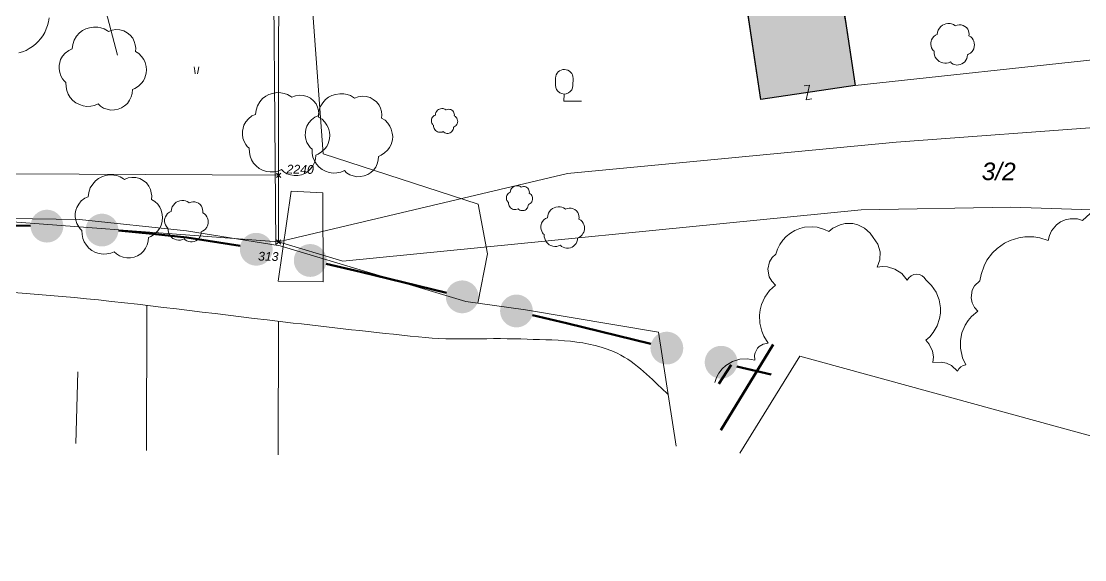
# Model space of a CAD drawing. Header units: metres. Extents: x -208 to 1512, y -277 to 123.
# Drawn here: x -14.6 to 46.1, y -73 to -42.2 of the extents above; entities that cross this region are included whole.
import ezdxf
from ezdxf.enums import TextEntityAlignment as Align

# ---------------------------------------------------------------- set-up
doc = ezdxf.new("R2010")
doc.units = ezdxf.units.M
doc.header["$MEASUREMENT"] = 0
for name, color, linetype in [('725 Nachbarbebauung', 7, 'Continuous'), ('730_DKM_Gebäude', 7, 'Continuous'), ('730_DKM_Grenzen', 7, 'Continuous'), ('730_DKM_GST-Nummern', 7, 'Continuous'), ('730_DKM_Objekte', 7, 'Continuous'), ('730_DKM_Punkte', 7, 'Continuous'), ('740_WienGV_Flwd-Bebauungsplan', 7, 'Continuous'), ('740_WienGV_KartogrSymbole', 7, 'Continuous'), ('740_WienGV_L_Baum_ -gruppen_ Grünflächen', 7, 'Continuous'), ('740_WienGV_L_Böschungskante', 7, 'Continuous'), ('740_WienGV_L_Gebäude', 7, 'Continuous'), ('740_WienGV_L_Mauer_Sockel', 7, 'Continuous')]:
    doc.layers.add(name, color=color, linetype=linetype)
doc.styles.add('ERSTELLTER_STIL_1', font='arial.ttf')

# ---------------------------------------------------------------- blocks, each defined once
blk = doc.blocks.new('Decke_32_4', base_point=(25.091, -30.193))
at = {"layer": '725 Nachbarbebauung', "linetype": 'Continuous', "lineweight": 0, "true_color": 0x1f1f1f}
blk.add_hatch(color=250, dxfattribs=at).paths.add_polyline_path([(25.091, -30.193), (25.09, -30.193), (25.091, -30.195), (27.559, -46.703), (32.944, -45.901), (31.786, -38.189), (36.599, -37.477), (36.89, -37.432), (37.743, -38.938), (44.888, -34.888), (43.924, -34), (43.915, -33.99), (37.778, -28.307), (37.778, -28.307)])
at = {"layer": '725 Nachbarbebauung', "color": 8, "linetype": 'Continuous', "lineweight": 13, "flags": 128}
blk.add_lwpolyline([(25.091, -30.193), (25.09, -30.193), (25.091, -30.195), (27.559, -46.703), (32.944, -45.901), (31.786, -38.189), (36.599, -37.477), (36.89, -37.432), (37.743, -38.938), (44.888, -34.888), (43.924, -34), (43.915, -33.99), (37.778, -28.307), (37.778, -28.307)], close=True, dxfattribs=at)
blk = doc.blocks.new('FIG0520[22]_4', base_point=(16.596, -45.894))
at = {"layer": '730_DKM_Objekte', "color": 8, "linetype": 'Continuous', "lineweight": 13}
for p, q in [((15.853, -45.48), (15.846, -45.88)), ((16.846, -45.898), (16.853, -45.498)), ((16.329, -46.789), (16.337, -46.389)), ((17.329, -46.807), (16.329, -46.789))]:
    blk.add_line(p, q, dxfattribs=at)
for centre, start, end in [((16.353, -45.489), 358.95, 178.95), ((16.346, -45.889), 178.95, 358.95)]:
    blk.add_arc(centre, 0.5, start, end, dxfattribs=at)
blk = doc.blocks.new('FIG0200[48]_4', base_point=(0.045, -54.83))
at = {"layer": '730_DKM_Punkte', "color": 8, "linetype": 'Continuous', "lineweight": 13}
for p, q in [((-0.082, -54.953), (0.173, -54.707)), ((-0.077, -54.703), (0.168, -54.957))]:
    blk.add_line(p, q, dxfattribs=at)
at = {"layer": '730_DKM_Punkte', "color": 8, "lineweight": 13, "style": 'ERSTELLTER_STIL_1'}
blk.add_attdef('PNUM', text='', height=0.5, rotation=358.95, dxfattribs=at).set_placement((0.662, -55.239), align=Align.BOTTOM_LEFT)
blk = doc.blocks.new('FIG0200[51]_4', base_point=(0.045, -51.029))
at = {"layer": '730_DKM_Punkte', "color": 8, "linetype": 'Continuous', "lineweight": 13}
for p, q in [((-0.082, -51.152), (0.172, -50.907)), ((-0.078, -50.902), (0.168, -51.157))]:
    blk.add_line(p, q, dxfattribs=at)
at = {"layer": '730_DKM_Punkte', "color": 8, "lineweight": 13, "style": 'ERSTELLTER_STIL_1'}
blk.add_attdef('PNUM', text='', height=0.5, rotation=358.95, dxfattribs=at).set_placement((0.661, -51.439), align=Align.BOTTOM_LEFT)
blk = doc.blocks.new('FIG0320[62]_4', base_point=(30.252, -46.302))
at = {"layer": '730_DKM_Objekte', "color": 8, "linetype": 'Continuous', "lineweight": 13}
for p, q in [((30.351, -45.883), (30.034, -45.93)), ((30.152, -46.721), (30.351, -45.883)), ((30.469, -46.674), (30.152, -46.721))]:
    blk.add_line(p, q, dxfattribs=at)
blk = doc.blocks.new('GI00131_ATT627(WIESE)_2CA5[150]_4', base_point=(-4.646, -45.039))
at = {"layer": '740_WienGV_L_Baum_ -gruppen_ Grünflächen', "color": 252, "linetype": 'Continuous', "lineweight": 13, "true_color": 0x949494}
for p, q in [((-4.782, -44.837), (-4.742, -45.058)), ((-4.55, -45.055), (-4.502, -44.842)), ((-4.742, -45.058), (-4.722, -45.238)), ((-4.578, -45.241), (-4.55, -45.055))]:
    blk.add_line(p, q, dxfattribs=at)
blk = doc.blocks.new('GI0007_ATT22(LAUB)_2815[151]_4', base_point=(9.518, -47.928))
at = {"layer": '740_WienGV_L_Baum_ -gruppen_ Grünflächen', "color": 252, "linetype": 'Continuous', "lineweight": 13, "true_color": 0x949494}
for p, q in [((9.069, -47.376), (9.116, -47.318)), ((9.116, -47.318), (9.168, -47.279)), ((9.168, -47.279), (9.224, -47.249)), ((9.224, -47.249), (9.287, -47.228)), ((9.287, -47.228), (9.359, -47.217)), ((9.359, -47.217), (9.429, -47.22)), ((9.429, -47.22), (9.484, -47.231)), ((9.484, -47.231), (9.542, -47.249)), ((9.542, -47.249), (9.596, -47.284)), ((9.596, -47.284), (9.613, -47.296)), ((9.613, -47.296), (9.676, -47.271)), ((9.676, -47.271), (9.742, -47.26)), ((9.742, -47.26), (9.809, -47.264)), ((9.809, -47.264), (9.878, -47.282)), ((9.878, -47.282), (9.933, -47.314)), ((9.933, -47.314), (9.988, -47.356)), ((8.77, -47.934), (8.771, -47.878)), ((8.778, -47.995), (8.77, -47.934)), ((8.771, -47.878), (8.781, -47.823)), ((8.781, -47.823), (8.795, -47.775)), ((8.795, -47.775), (8.829, -47.716)), ((8.829, -47.716), (8.874, -47.664)), ((8.874, -47.664), (8.932, -47.617)), ((8.932, -47.617), (8.994, -47.591)), ((8.994, -47.591), (9.002, -47.519)), ((9.002, -47.519), (9.025, -47.44)), ((9.025, -47.44), (9.069, -47.376)), ((9.988, -47.356), (10.032, -47.411)), ((10.032, -47.411), (10.056, -47.467)), ((10.056, -47.467), (10.072, -47.522)), ((10.072, -47.522), (10.08, -47.578)), ((10.08, -47.578), (10.074, -47.638)), ((10.074, -47.638), (10.135, -47.673)), ((10.135, -47.673), (10.181, -47.722)), ((10.181, -47.722), (10.217, -47.772)), ((10.217, -47.772), (10.241, -47.823)), ((10.241, -47.823), (10.259, -47.894)), ((10.259, -47.894), (10.266, -47.947)), ((10.266, -47.947), (10.26, -48.009)), ((8.797, -48.052), (8.778, -47.995)), ((8.829, -48.106), (8.797, -48.052)), ((8.853, -48.14), (8.829, -48.106)), ((8.885, -48.167), (8.853, -48.14)), ((8.888, -48.24), (8.885, -48.167)), ((8.9, -48.304), (8.888, -48.24)), ((8.925, -48.366), (8.9, -48.304)), ((8.96, -48.422), (8.925, -48.366)), ((9.005, -48.472), (8.96, -48.422)), ((9.057, -48.514), (9.005, -48.472)), ((9.116, -48.545), (9.057, -48.514)), ((9.179, -48.565), (9.116, -48.545)), ((9.439, -48.532), (9.377, -48.558)), ((9.477, -48.57), (9.439, -48.532)), ((9.937, -48.523), (9.891, -48.566)), ((9.975, -48.472), (9.937, -48.523)), ((10.002, -48.415), (9.975, -48.472)), ((10.018, -48.353), (10.002, -48.415)), ((10.024, -48.289), (10.018, -48.353)), ((10.066, -48.27), (10.024, -48.289)), ((10.125, -48.231), (10.066, -48.27)), ((10.176, -48.183), (10.125, -48.231)), ((10.182, -48.176), (10.176, -48.183)), ((10.212, -48.136), (10.182, -48.176)), ((10.239, -48.086), (10.212, -48.136)), ((10.26, -48.009), (10.239, -48.086)), ((9.245, -48.575), (9.179, -48.565)), ((9.312, -48.572), (9.245, -48.575)), ((9.377, -48.558), (9.312, -48.572)), ((9.531, -48.603), (9.477, -48.57)), ((9.59, -48.626), (9.531, -48.603)), ((9.653, -48.638), (9.59, -48.626)), ((9.717, -48.637), (9.653, -48.638)), ((9.779, -48.624), (9.717, -48.637)), ((9.838, -48.601), (9.779, -48.624)), ((9.891, -48.566), (9.838, -48.601))]:
    blk.add_line(p, q, dxfattribs=at)
blk = doc.blocks.new('GI0007_ATT22(LAUB)_2815[152]_4', base_point=(13.795, -52.334))
at = {"layer": '740_WienGV_L_Baum_ -gruppen_ Grünflächen', "color": 252, "linetype": 'Continuous', "lineweight": 13, "true_color": 0x949494}
for p, q in [((13.058, -52.229), (13.072, -52.181)), ((13.072, -52.181), (13.106, -52.122)), ((13.106, -52.122), (13.151, -52.07)), ((13.151, -52.07), (13.209, -52.023)), ((13.209, -52.023), (13.271, -51.997)), ((13.271, -51.997), (13.279, -51.925)), ((13.279, -51.925), (13.302, -51.846)), ((13.302, -51.846), (13.346, -51.782)), ((13.346, -51.782), (13.393, -51.724)), ((13.393, -51.724), (13.445, -51.685)), ((13.445, -51.685), (13.501, -51.655)), ((13.501, -51.655), (13.564, -51.635)), ((13.564, -51.635), (13.636, -51.623)), ((13.636, -51.623), (13.706, -51.627)), ((13.706, -51.627), (13.761, -51.637)), ((13.761, -51.637), (13.819, -51.655)), ((13.819, -51.655), (13.873, -51.69)), ((13.873, -51.69), (13.89, -51.702)), ((13.89, -51.702), (13.953, -51.677)), ((13.953, -51.677), (14.019, -51.666)), ((14.019, -51.666), (14.086, -51.67)), ((14.086, -51.67), (14.155, -51.688)), ((14.155, -51.688), (14.21, -51.72)), ((14.21, -51.72), (14.265, -51.763)), ((14.265, -51.763), (14.309, -51.817)), ((14.309, -51.817), (14.333, -51.873)), ((14.333, -51.873), (14.349, -51.928)), ((14.349, -51.928), (14.356, -51.984)), ((14.356, -51.984), (14.351, -52.044)), ((14.351, -52.044), (14.412, -52.079)), ((14.412, -52.079), (14.458, -52.128)), ((14.458, -52.128), (14.494, -52.178)), ((14.494, -52.178), (14.518, -52.229)), ((13.047, -52.34), (13.048, -52.284)), ((13.055, -52.401), (13.047, -52.34)), ((13.048, -52.284), (13.058, -52.229)), ((13.074, -52.459), (13.055, -52.401)), ((13.106, -52.512), (13.074, -52.459)), ((13.13, -52.546), (13.106, -52.512)), ((13.162, -52.573), (13.13, -52.546)), ((13.165, -52.646), (13.162, -52.573)), ((13.177, -52.71), (13.165, -52.646)), ((13.202, -52.772), (13.177, -52.71)), ((13.237, -52.828), (13.202, -52.772)), ((14.295, -52.759), (14.279, -52.821)), ((14.301, -52.695), (14.295, -52.759)), ((14.343, -52.676), (14.301, -52.695)), ((14.402, -52.638), (14.343, -52.676)), ((14.453, -52.589), (14.402, -52.638)), ((14.459, -52.582), (14.453, -52.589)), ((14.489, -52.542), (14.459, -52.582)), ((14.516, -52.492), (14.489, -52.542)), ((14.537, -52.415), (14.516, -52.492)), ((14.518, -52.229), (14.536, -52.3)), ((14.536, -52.3), (14.543, -52.353)), ((14.543, -52.353), (14.537, -52.415)), ((13.282, -52.878), (13.237, -52.828)), ((13.334, -52.92), (13.282, -52.878)), ((13.393, -52.951), (13.334, -52.92)), ((13.456, -52.971), (13.393, -52.951)), ((13.522, -52.981), (13.456, -52.971)), ((13.588, -52.978), (13.522, -52.981)), ((13.654, -52.964), (13.588, -52.978)), ((13.716, -52.939), (13.654, -52.964)), ((13.754, -52.977), (13.716, -52.939)), ((13.808, -53.01), (13.754, -52.977)), ((13.867, -53.032), (13.808, -53.01)), ((13.93, -53.044), (13.867, -53.032)), ((13.994, -53.043), (13.93, -53.044)), ((14.056, -53.03), (13.994, -53.043)), ((14.115, -53.007), (14.056, -53.03)), ((14.168, -52.972), (14.115, -53.007)), ((14.214, -52.93), (14.168, -52.972)), ((14.252, -52.878), (14.214, -52.93)), ((14.279, -52.821), (14.252, -52.878))]:
    blk.add_line(p, q, dxfattribs=at)
blk = doc.blocks.new('GI0007_ATT22(LAUB)_2815[154]_4', base_point=(38.514, -43.552))
at = {"layer": '740_WienGV_L_Baum_ -gruppen_ Grünflächen', "color": 252, "linetype": 'Continuous', "lineweight": 13, "true_color": 0x949494}
for p, q in [((37.844, -42.536), (37.931, -42.47)), ((37.931, -42.47), (38.024, -42.42)), ((38.024, -42.42), (38.13, -42.386)), ((38.13, -42.386), (38.249, -42.367)), ((38.249, -42.367), (38.366, -42.373)), ((38.366, -42.373), (38.458, -42.391)), ((38.458, -42.391), (38.554, -42.421)), ((38.554, -42.421), (38.645, -42.479)), ((38.645, -42.479), (38.673, -42.499)), ((38.673, -42.499), (38.777, -42.457)), ((38.777, -42.457), (38.888, -42.439)), ((38.888, -42.439), (39, -42.445)), ((39, -42.445), (39.115, -42.476)), ((39.115, -42.476), (39.206, -42.529)), ((37.441, -43.112), (37.538, -43.033)), ((37.538, -43.033), (37.64, -42.991)), ((37.64, -42.991), (37.655, -42.87)), ((37.655, -42.87), (37.693, -42.739)), ((37.693, -42.739), (37.766, -42.632)), ((37.766, -42.632), (37.844, -42.536)), ((39.206, -42.529), (39.297, -42.6)), ((39.297, -42.6), (39.372, -42.69)), ((39.372, -42.69), (39.411, -42.783)), ((39.411, -42.783), (39.438, -42.876)), ((39.438, -42.876), (39.45, -42.969)), ((39.45, -42.969), (39.441, -43.068)), ((39.441, -43.068), (39.543, -43.127)), ((37.267, -43.562), (37.269, -43.469)), ((37.281, -43.663), (37.267, -43.562)), ((37.269, -43.469), (37.287, -43.377)), ((37.313, -43.76), (37.281, -43.663)), ((37.287, -43.377), (37.309, -43.298)), ((37.309, -43.298), (37.366, -43.199)), ((37.366, -43.199), (37.441, -43.112)), ((39.543, -43.127), (39.62, -43.208)), ((39.62, -43.208), (39.679, -43.293)), ((39.679, -43.293), (39.72, -43.377)), ((39.752, -43.687), (39.716, -43.816)), ((39.72, -43.377), (39.75, -43.495)), ((39.75, -43.495), (39.761, -43.584)), ((39.761, -43.584), (39.752, -43.687)), ((37.367, -43.85), (37.313, -43.76)), ((37.407, -43.905), (37.367, -43.85)), ((37.459, -43.951), (37.407, -43.905)), ((37.464, -44.072), (37.459, -43.951)), ((37.485, -44.179), (37.464, -44.072)), ((37.526, -44.283), (37.485, -44.179)), ((37.585, -44.376), (37.526, -44.283)), ((39.348, -44.261), (39.322, -44.364)), ((39.358, -44.155), (39.348, -44.261)), ((39.427, -44.122), (39.358, -44.155)), ((39.526, -44.058), (39.427, -44.122)), ((39.611, -43.978), (39.526, -44.058)), ((39.621, -43.966), (39.611, -43.978)), ((39.672, -43.899), (39.621, -43.966)), ((39.716, -43.816), (39.672, -43.899)), ((37.66, -44.459), (37.585, -44.376)), ((37.746, -44.528), (37.66, -44.459)), ((37.844, -44.58), (37.746, -44.528)), ((37.95, -44.614), (37.844, -44.58)), ((38.06, -44.63), (37.95, -44.614)), ((38.17, -44.625), (38.06, -44.63)), ((38.279, -44.602), (38.17, -44.625)), ((38.383, -44.56), (38.279, -44.602)), ((38.446, -44.623), (38.383, -44.56)), ((38.536, -44.678), (38.446, -44.623)), ((38.634, -44.715), (38.536, -44.678)), ((38.739, -44.735), (38.634, -44.715)), ((38.846, -44.734), (38.739, -44.735)), ((38.949, -44.712), (38.846, -44.734)), ((39.048, -44.673), (38.949, -44.712)), ((39.136, -44.616), (39.048, -44.673)), ((39.214, -44.545), (39.136, -44.616)), ((39.276, -44.459), (39.214, -44.545)), ((39.322, -44.364), (39.276, -44.459))]:
    blk.add_line(p, q, dxfattribs=at)
blk = doc.blocks.new('GI0007_ATT22(LAUB)_2815[155]_4', base_point=(-5.213, -53.647))
at = {"layer": '740_WienGV_L_Baum_ -gruppen_ Grünflächen', "color": 252, "linetype": 'Continuous', "lineweight": 13, "true_color": 0x949494}
for p, q in [((-6.034, -52.835), (-5.961, -52.728)), ((-5.961, -52.728), (-5.883, -52.631)), ((-5.883, -52.631), (-5.797, -52.565)), ((-5.797, -52.565), (-5.703, -52.515)), ((-5.703, -52.515), (-5.598, -52.482)), ((-5.598, -52.482), (-5.478, -52.463)), ((-5.478, -52.463), (-5.361, -52.468)), ((-5.361, -52.468), (-5.269, -52.486)), ((-5.269, -52.486), (-5.173, -52.516)), ((-5.173, -52.516), (-5.082, -52.575)), ((-5.082, -52.575), (-5.054, -52.595)), ((-5.054, -52.595), (-4.95, -52.552)), ((-4.95, -52.552), (-4.84, -52.535)), ((-4.84, -52.535), (-4.728, -52.54)), ((-4.728, -52.54), (-4.613, -52.571)), ((-4.613, -52.571), (-4.521, -52.624)), ((-4.521, -52.624), (-4.43, -52.695)), ((-4.43, -52.695), (-4.355, -52.785)), ((-4.355, -52.785), (-4.316, -52.879)), ((-6.441, -53.472), (-6.418, -53.393)), ((-6.418, -53.393), (-6.361, -53.294)), ((-6.361, -53.294), (-6.286, -53.207)), ((-6.286, -53.207), (-6.189, -53.129)), ((-6.189, -53.129), (-6.087, -53.086)), ((-6.087, -53.086), (-6.072, -52.966)), ((-6.072, -52.966), (-6.034, -52.835)), ((-4.316, -52.879), (-4.289, -52.972)), ((-4.289, -52.972), (-4.277, -53.064)), ((-4.277, -53.064), (-4.286, -53.164)), ((-4.286, -53.164), (-4.184, -53.222)), ((-4.184, -53.222), (-4.107, -53.304)), ((-4.107, -53.304), (-4.048, -53.388)), ((-4.048, -53.388), (-4.007, -53.473)), ((-6.46, -53.657), (-6.458, -53.565)), ((-6.446, -53.759), (-6.46, -53.657)), ((-6.458, -53.565), (-6.441, -53.472)), ((-6.414, -53.855), (-6.446, -53.759)), ((-6.36, -53.945), (-6.414, -53.855)), ((-6.321, -54.001), (-6.36, -53.945)), ((-6.268, -54.046), (-6.321, -54.001)), ((-4.056, -53.994), (-4.107, -54.061)), ((-4.012, -53.912), (-4.056, -53.994)), ((-3.975, -53.783), (-4.012, -53.912)), ((-4.007, -53.473), (-3.977, -53.591)), ((-3.977, -53.591), (-3.967, -53.68)), ((-3.967, -53.68), (-3.975, -53.783)), ((-6.263, -54.167), (-6.268, -54.046)), ((-6.242, -54.274), (-6.263, -54.167)), ((-6.201, -54.378), (-6.242, -54.274)), ((-6.143, -54.472), (-6.201, -54.378)), ((-6.068, -54.555), (-6.143, -54.472)), ((-5.982, -54.624), (-6.068, -54.555)), ((-4.452, -54.554), (-4.514, -54.64)), ((-4.406, -54.459), (-4.452, -54.554)), ((-4.379, -54.356), (-4.406, -54.459)), ((-4.37, -54.25), (-4.379, -54.356)), ((-4.3, -54.217), (-4.37, -54.25)), ((-4.201, -54.153), (-4.3, -54.217)), ((-4.116, -54.073), (-4.201, -54.153)), ((-4.107, -54.061), (-4.116, -54.073)), ((-5.883, -54.675), (-5.982, -54.624)), ((-5.777, -54.709), (-5.883, -54.675)), ((-5.667, -54.726), (-5.777, -54.709)), ((-5.557, -54.721), (-5.667, -54.726)), ((-5.448, -54.698), (-5.557, -54.721)), ((-5.344, -54.655), (-5.448, -54.698)), ((-5.281, -54.718), (-5.344, -54.655)), ((-5.192, -54.773), (-5.281, -54.718)), ((-5.093, -54.811), (-5.192, -54.773)), ((-4.988, -54.831), (-5.093, -54.811)), ((-4.882, -54.829), (-4.988, -54.831)), ((-4.778, -54.808), (-4.882, -54.829)), ((-4.68, -54.769), (-4.778, -54.808)), ((-4.592, -54.712), (-4.68, -54.769)), ((-4.514, -54.64), (-4.592, -54.712))]:
    blk.add_line(p, q, dxfattribs=at)
blk = doc.blocks.new('GI0007_ATT22(LAUB)_2815[156]_4', base_point=(16.261, -54.009))
at = {"layer": '740_WienGV_L_Baum_ -gruppen_ Grünflächen', "color": 252, "linetype": 'Continuous', "lineweight": 13, "true_color": 0x949494}
for p, q in [((15.387, -53.448), (15.402, -53.327)), ((15.402, -53.327), (15.44, -53.196)), ((15.44, -53.196), (15.513, -53.089)), ((15.513, -53.089), (15.591, -52.993)), ((15.591, -52.993), (15.677, -52.927)), ((15.677, -52.927), (15.771, -52.877)), ((15.771, -52.877), (15.876, -52.843)), ((15.876, -52.843), (15.996, -52.824)), ((15.996, -52.824), (16.113, -52.83)), ((16.113, -52.83), (16.205, -52.848)), ((16.205, -52.848), (16.3, -52.878)), ((16.3, -52.878), (16.392, -52.936)), ((16.392, -52.936), (16.42, -52.956)), ((16.42, -52.956), (16.524, -52.914)), ((16.524, -52.914), (16.634, -52.896)), ((16.634, -52.896), (16.746, -52.902)), ((16.746, -52.902), (16.861, -52.933)), ((16.861, -52.933), (16.953, -52.986)), ((16.953, -52.986), (17.044, -53.057)), ((17.044, -53.057), (17.119, -53.147)), ((17.119, -53.147), (17.158, -53.24)), ((17.158, -53.24), (17.184, -53.333)), ((17.184, -53.333), (17.197, -53.426)), ((15.014, -54.019), (15.016, -53.926)), ((15.016, -53.926), (15.033, -53.834)), ((15.033, -53.834), (15.056, -53.754)), ((15.056, -53.754), (15.113, -53.656)), ((15.113, -53.656), (15.187, -53.568)), ((15.187, -53.568), (15.285, -53.49)), ((15.285, -53.49), (15.387, -53.448)), ((17.197, -53.426), (17.188, -53.525)), ((17.188, -53.525), (17.29, -53.584)), ((17.29, -53.584), (17.367, -53.665)), ((17.367, -53.665), (17.426, -53.75)), ((17.426, -53.75), (17.467, -53.834)), ((17.467, -53.834), (17.497, -53.952)), ((17.497, -53.952), (17.507, -54.041)), ((15.028, -54.12), (15.014, -54.019)), ((15.06, -54.217), (15.028, -54.12)), ((15.114, -54.307), (15.06, -54.217)), ((15.153, -54.362), (15.114, -54.307)), ((15.206, -54.408), (15.153, -54.362)), ((15.211, -54.529), (15.206, -54.408)), ((15.232, -54.636), (15.211, -54.529)), ((17.104, -54.611), (17.095, -54.718)), ((17.174, -54.579), (17.104, -54.611)), ((17.273, -54.515), (17.174, -54.579)), ((17.358, -54.435), (17.273, -54.515)), ((17.367, -54.423), (17.358, -54.435)), ((17.418, -54.356), (17.367, -54.423)), ((17.462, -54.273), (17.418, -54.356)), ((17.498, -54.144), (17.462, -54.273)), ((17.507, -54.041), (17.498, -54.144)), ((15.273, -54.74), (15.232, -54.636)), ((15.331, -54.833), (15.273, -54.74)), ((15.406, -54.916), (15.331, -54.833)), ((15.492, -54.985), (15.406, -54.916)), ((15.591, -55.037), (15.492, -54.985)), ((15.697, -55.071), (15.591, -55.037)), ((15.807, -55.087), (15.697, -55.071)), ((15.917, -55.082), (15.807, -55.087)), ((16.026, -55.059), (15.917, -55.082)), ((16.13, -55.017), (16.026, -55.059)), ((16.193, -55.08), (16.13, -55.017)), ((16.282, -55.135), (16.193, -55.08)), ((16.381, -55.172), (16.282, -55.135)), ((16.486, -55.192), (16.381, -55.172)), ((16.592, -55.19), (16.486, -55.192)), ((16.696, -55.169), (16.592, -55.19)), ((16.794, -55.13), (16.696, -55.169)), ((16.882, -55.073), (16.794, -55.13)), ((16.96, -55.002), (16.882, -55.073)), ((17.022, -54.916), (16.96, -55.002)), ((17.068, -54.821), (17.022, -54.916)), ((17.095, -54.718), (17.068, -54.821))]:
    blk.add_line(p, q, dxfattribs=at)
blk = doc.blocks.new('GI0007_ATT22(LAUB)_2815[161]_4', base_point=(-9.067, -53.37))
at = {"layer": '740_WienGV_L_Baum_ -gruppen_ Grünflächen', "color": 252, "linetype": 'Continuous', "lineweight": 13, "true_color": 0x949494}
for p, q in [((-10.71, -51.745), (-10.564, -51.531)), ((-10.564, -51.531), (-10.408, -51.338)), ((-10.408, -51.338), (-10.235, -51.206)), ((-10.235, -51.206), (-10.048, -51.107)), ((-10.048, -51.107), (-9.837, -51.039)), ((-9.837, -51.039), (-9.598, -51.001)), ((-9.598, -51.001), (-9.364, -51.013)), ((-9.364, -51.013), (-9.179, -51.048)), ((-9.179, -51.048), (-8.989, -51.108)), ((-8.989, -51.108), (-8.806, -51.225)), ((-8.806, -51.225), (-8.75, -51.266)), ((-8.75, -51.266), (-8.542, -51.181)), ((-8.542, -51.181), (-8.321, -51.145)), ((-8.321, -51.145), (-8.097, -51.157)), ((-8.097, -51.157), (-7.867, -51.218)), ((-7.867, -51.218), (-7.684, -51.324)), ((-7.684, -51.324), (-7.502, -51.466)), ((-7.502, -51.466), (-7.352, -51.647)), ((-10.816, -52.248), (-10.786, -52.007)), ((-10.786, -52.007), (-10.71, -51.745)), ((-7.352, -51.647), (-7.274, -51.833)), ((-7.274, -51.833), (-7.221, -52.019)), ((-7.221, -52.019), (-7.196, -52.204)), ((-11.477, -52.862), (-11.364, -52.665)), ((-11.364, -52.665), (-11.215, -52.49)), ((-11.215, -52.49), (-11.02, -52.333)), ((-11.02, -52.333), (-10.816, -52.248)), ((-7.196, -52.204), (-7.213, -52.403)), ((-7.213, -52.403), (-7.009, -52.52)), ((-7.009, -52.52), (-6.856, -52.683)), ((-6.856, -52.683), (-6.738, -52.853)), ((-11.562, -53.39), (-11.558, -53.205)), ((-11.533, -53.593), (-11.562, -53.39)), ((-11.558, -53.205), (-11.523, -53.021)), ((-11.523, -53.021), (-11.477, -52.862)), ((-6.738, -52.853), (-6.656, -53.021)), ((-6.656, -53.021), (-6.596, -53.257)), ((-6.596, -53.257), (-6.575, -53.435)), ((-11.469, -53.786), (-11.533, -53.593)), ((-11.363, -53.966), (-11.469, -53.786)), ((-11.283, -54.078), (-11.363, -53.966)), ((-6.665, -53.899), (-6.753, -54.065)), ((-6.593, -53.641), (-6.665, -53.899)), ((-6.575, -53.435), (-6.593, -53.641)), ((-11.178, -54.168), (-11.283, -54.078)), ((-11.168, -54.41), (-11.178, -54.168)), ((-11.126, -54.624), (-11.168, -54.41)), ((-7.381, -54.576), (-7.399, -54.789)), ((-7.241, -54.511), (-7.381, -54.576)), ((-7.043, -54.383), (-7.241, -54.511)), ((-6.873, -54.222), (-7.043, -54.383)), ((-6.855, -54.198), (-6.873, -54.222)), ((-6.753, -54.065), (-6.855, -54.198)), ((-11.044, -54.832), (-11.126, -54.624)), ((-10.927, -55.019), (-11.044, -54.832)), ((-10.777, -55.185), (-10.927, -55.019)), ((-10.605, -55.324), (-10.777, -55.185)), ((-7.545, -55.184), (-7.669, -55.356)), ((-7.453, -54.994), (-7.545, -55.184)), ((-7.399, -54.789), (-7.453, -54.994)), ((-10.408, -55.427), (-10.605, -55.324)), ((-10.196, -55.495), (-10.408, -55.427)), ((-9.976, -55.527), (-10.196, -55.495)), ((-9.756, -55.517), (-9.976, -55.527)), ((-9.538, -55.471), (-9.756, -55.517)), ((-9.33, -55.386), (-9.538, -55.471)), ((-9.204, -55.513), (-9.33, -55.386)), ((-9.025, -55.623), (-9.204, -55.513)), ((-8.827, -55.697), (-9.025, -55.623)), ((-8.618, -55.737), (-8.827, -55.697)), ((-8.405, -55.734), (-8.618, -55.737)), ((-8.198, -55.691), (-8.405, -55.734)), ((-8.001, -55.613), (-8.198, -55.691)), ((-7.825, -55.499), (-8.001, -55.613)), ((-7.669, -55.356), (-7.825, -55.499))]:
    blk.add_line(p, q, dxfattribs=at)
blk = doc.blocks.new('GI0007_ATT22(LAUB)_2815[162]_4', base_point=(4.065, -48.74))
at = {"layer": '740_WienGV_L_Baum_ -gruppen_ Grünflächen', "color": 252, "linetype": 'Continuous', "lineweight": 13, "true_color": 0x949494}
for p, q in [((2.568, -46.901), (2.724, -46.708)), ((2.724, -46.708), (2.897, -46.576)), ((2.897, -46.576), (3.084, -46.477)), ((3.084, -46.477), (3.295, -46.409)), ((3.295, -46.409), (3.534, -46.371)), ((3.534, -46.371), (3.768, -46.382)), ((3.768, -46.382), (3.953, -46.418)), ((3.953, -46.418), (4.143, -46.478)), ((4.143, -46.478), (4.326, -46.595)), ((4.326, -46.595), (4.382, -46.635)), ((4.382, -46.635), (4.59, -46.55)), ((4.59, -46.55), (4.811, -46.515)), ((4.811, -46.515), (5.035, -46.527)), ((5.035, -46.527), (5.265, -46.588)), ((5.265, -46.588), (5.448, -46.694)), ((5.448, -46.694), (5.63, -46.836)), ((2.346, -47.377), (2.422, -47.115)), ((2.422, -47.115), (2.568, -46.901)), ((5.63, -46.836), (5.78, -47.017)), ((5.78, -47.017), (5.858, -47.203)), ((5.858, -47.203), (5.911, -47.389)), ((1.769, -48.035), (1.917, -47.859)), ((1.917, -47.859), (2.112, -47.703)), ((2.112, -47.703), (2.317, -47.618)), ((2.317, -47.618), (2.346, -47.377)), ((5.911, -47.389), (5.937, -47.574)), ((5.937, -47.574), (5.919, -47.773)), ((5.919, -47.773), (6.123, -47.89)), ((6.123, -47.89), (6.276, -48.053)), ((1.574, -48.575), (1.609, -48.391)), ((1.609, -48.391), (1.655, -48.232)), ((1.655, -48.232), (1.769, -48.035)), ((6.276, -48.053), (6.394, -48.222)), ((6.394, -48.222), (6.476, -48.391)), ((6.476, -48.391), (6.536, -48.627)), ((1.57, -48.76), (1.574, -48.575)), ((1.599, -48.963), (1.57, -48.76)), ((1.663, -49.156), (1.599, -48.963)), ((1.77, -49.336), (1.663, -49.156)), ((6.539, -49.011), (6.467, -49.269)), ((6.536, -48.627), (6.557, -48.805)), ((6.557, -48.805), (6.539, -49.011)), ((1.849, -49.447), (1.77, -49.336)), ((1.954, -49.538), (1.849, -49.447)), ((1.964, -49.78), (1.954, -49.538)), ((6.089, -49.753), (5.891, -49.881)), ((6.259, -49.592), (6.089, -49.753)), ((6.277, -49.568), (6.259, -49.592)), ((6.379, -49.434), (6.277, -49.568)), ((6.467, -49.269), (6.379, -49.434)), ((2.006, -49.994), (1.964, -49.78)), ((2.088, -50.202), (2.006, -49.994)), ((2.205, -50.389), (2.088, -50.202)), ((5.679, -50.364), (5.587, -50.554)), ((5.733, -50.159), (5.679, -50.364)), ((5.751, -49.946), (5.733, -50.159)), ((5.891, -49.881), (5.751, -49.946)), ((2.355, -50.555), (2.205, -50.389)), ((2.527, -50.693), (2.355, -50.555)), ((2.724, -50.797), (2.527, -50.693)), ((2.936, -50.865), (2.724, -50.797)), ((3.156, -50.897), (2.936, -50.865)), ((3.376, -50.887), (3.156, -50.897)), ((3.594, -50.841), (3.376, -50.887)), ((3.802, -50.756), (3.594, -50.841)), ((3.928, -50.883), (3.802, -50.756)), ((4.107, -50.993), (3.928, -50.883)), ((5.307, -50.869), (5.131, -50.983)), ((5.463, -50.726), (5.307, -50.869)), ((5.587, -50.554), (5.463, -50.726)), ((4.305, -51.067), (4.107, -50.993)), ((4.514, -51.107), (4.305, -51.067)), ((4.727, -51.104), (4.514, -51.107)), ((4.934, -51.061), (4.727, -51.104)), ((5.131, -50.983), (4.934, -51.061))]:
    blk.add_line(p, q, dxfattribs=at)
blk = doc.blocks.new('GI0007_ATT22(LAUB)_2815[163]_4', base_point=(-9.983, -44.936))
at = {"layer": '740_WienGV_L_Baum_ -gruppen_ Grünflächen', "color": 252, "linetype": 'Continuous', "lineweight": 13, "true_color": 0x949494}
for p, q in [((-11.48, -43.097), (-11.323, -42.904)), ((-11.323, -42.904), (-11.15, -42.772)), ((-11.15, -42.772), (-10.964, -42.673)), ((-10.964, -42.673), (-10.753, -42.605)), ((-10.753, -42.605), (-10.514, -42.567)), ((-10.514, -42.567), (-10.279, -42.578)), ((-10.279, -42.578), (-10.095, -42.614)), ((-10.095, -42.614), (-9.904, -42.674)), ((-9.904, -42.674), (-9.721, -42.791)), ((-9.721, -42.791), (-9.665, -42.831)), ((-9.665, -42.831), (-9.458, -42.746)), ((-9.458, -42.746), (-9.237, -42.711)), ((-9.237, -42.711), (-9.013, -42.723)), ((-9.013, -42.723), (-8.783, -42.784)), ((-8.783, -42.784), (-8.6, -42.89)), ((-8.6, -42.89), (-8.418, -43.032)), ((-8.418, -43.032), (-8.268, -43.213)), ((-11.731, -43.814), (-11.702, -43.573)), ((-11.702, -43.573), (-11.626, -43.311)), ((-11.626, -43.311), (-11.48, -43.097)), ((-8.268, -43.213), (-8.19, -43.399)), ((-8.19, -43.399), (-8.136, -43.585)), ((-8.136, -43.585), (-8.111, -43.77)), ((-12.393, -44.427), (-12.279, -44.23)), ((-12.279, -44.23), (-12.13, -44.055)), ((-12.13, -44.055), (-11.935, -43.899)), ((-11.935, -43.899), (-11.731, -43.814)), ((-8.111, -43.77), (-8.129, -43.969)), ((-8.129, -43.969), (-7.925, -44.086)), ((-7.925, -44.086), (-7.772, -44.249)), ((-7.772, -44.249), (-7.654, -44.418)), ((-12.477, -44.956), (-12.474, -44.771)), ((-12.474, -44.771), (-12.439, -44.587)), ((-12.439, -44.587), (-12.393, -44.427)), ((-7.654, -44.418), (-7.572, -44.587)), ((-7.572, -44.587), (-7.512, -44.823)), ((-7.512, -44.823), (-7.49, -45.001)), ((-12.449, -45.159), (-12.477, -44.956)), ((-12.385, -45.352), (-12.449, -45.159)), ((-12.278, -45.532), (-12.385, -45.352)), ((-7.58, -45.465), (-7.669, -45.63)), ((-7.508, -45.207), (-7.58, -45.465)), ((-7.49, -45.001), (-7.508, -45.207)), ((-12.198, -45.643), (-12.278, -45.532)), ((-12.093, -45.734), (-12.198, -45.643)), ((-12.084, -45.976), (-12.093, -45.734)), ((-12.041, -46.19), (-12.084, -45.976)), ((-8.157, -46.076), (-8.297, -46.141)), ((-7.959, -45.949), (-8.157, -46.076)), ((-7.789, -45.788), (-7.959, -45.949)), ((-7.771, -45.764), (-7.789, -45.788)), ((-7.669, -45.63), (-7.771, -45.764)), ((-11.96, -46.398), (-12.041, -46.19)), ((-11.842, -46.585), (-11.96, -46.398)), ((-11.693, -46.751), (-11.842, -46.585)), ((-8.368, -46.56), (-8.461, -46.75)), ((-8.315, -46.354), (-8.368, -46.56)), ((-8.297, -46.141), (-8.315, -46.354)), ((-11.521, -46.889), (-11.693, -46.751)), ((-11.324, -46.993), (-11.521, -46.889)), ((-11.112, -47.06), (-11.324, -46.993)), ((-10.892, -47.093), (-11.112, -47.06)), ((-10.671, -47.083), (-10.892, -47.093)), ((-10.453, -47.037), (-10.671, -47.083)), ((-10.246, -46.952), (-10.453, -47.037)), ((-10.12, -47.079), (-10.246, -46.952)), ((-9.941, -47.189), (-10.12, -47.079)), ((-9.743, -47.263), (-9.941, -47.189)), ((-9.534, -47.303), (-9.743, -47.263)), ((-9.321, -47.299), (-9.534, -47.303)), ((-9.114, -47.257), (-9.321, -47.299)), ((-8.917, -47.179), (-9.114, -47.257)), ((-8.74, -47.065), (-8.917, -47.179)), ((-8.585, -46.922), (-8.74, -47.065)), ((-8.461, -46.75), (-8.585, -46.922))]:
    blk.add_line(p, q, dxfattribs=at)
blk = doc.blocks.new('GI0007_ATT22(LAUB)_2815[167]_4', base_point=(0.476, -48.681))
at = {"layer": '740_WienGV_L_Baum_ -gruppen_ Grünflächen', "color": 252, "linetype": 'Continuous', "lineweight": 13, "true_color": 0x949494}
for p, q in [((-1.021, -46.842), (-0.864, -46.649)), ((-0.864, -46.649), (-0.691, -46.517)), ((-0.691, -46.517), (-0.504, -46.418)), ((-0.504, -46.418), (-0.294, -46.351)), ((-0.294, -46.351), (-0.055, -46.312)), ((-0.055, -46.312), (0.18, -46.324)), ((0.18, -46.324), (0.364, -46.359)), ((0.364, -46.359), (0.555, -46.419)), ((0.555, -46.419), (0.738, -46.537)), ((0.738, -46.537), (0.794, -46.577)), ((0.794, -46.577), (1.002, -46.492)), ((1.002, -46.492), (1.223, -46.457)), ((1.223, -46.457), (1.446, -46.468)), ((1.446, -46.468), (1.676, -46.529)), ((1.676, -46.529), (1.859, -46.635)), ((1.859, -46.635), (2.042, -46.777)), ((-1.272, -47.559), (-1.243, -47.318)), ((-1.243, -47.318), (-1.167, -47.056)), ((-1.167, -47.056), (-1.021, -46.842)), ((2.042, -46.777), (2.191, -46.958)), ((2.191, -46.958), (2.269, -47.144)), ((2.269, -47.144), (2.323, -47.33)), ((2.323, -47.33), (2.348, -47.515)), ((-1.82, -47.976), (-1.671, -47.801)), ((-1.671, -47.801), (-1.476, -47.644)), ((-1.476, -47.644), (-1.272, -47.559)), ((2.348, -47.515), (2.33, -47.714)), ((2.33, -47.714), (2.534, -47.832)), ((2.534, -47.832), (2.688, -47.994)), ((-2.018, -48.701), (-2.015, -48.516)), ((-2.015, -48.516), (-1.979, -48.332)), ((-1.979, -48.332), (-1.934, -48.173)), ((-1.934, -48.173), (-1.82, -47.976)), ((2.688, -47.994), (2.805, -48.164)), ((2.805, -48.164), (2.888, -48.332)), ((2.888, -48.332), (2.947, -48.568)), ((-1.99, -48.904), (-2.018, -48.701)), ((-1.926, -49.097), (-1.99, -48.904)), ((-1.819, -49.277), (-1.926, -49.097)), ((2.951, -48.952), (2.879, -49.21)), ((2.947, -48.568), (2.969, -48.746)), ((2.969, -48.746), (2.951, -48.952)), ((-1.739, -49.389), (-1.819, -49.277)), ((-1.634, -49.479), (-1.739, -49.389)), ((-1.624, -49.721), (-1.634, -49.479)), ((-1.582, -49.935), (-1.624, -49.721)), ((2.5, -49.694), (2.302, -49.822)), ((2.67, -49.533), (2.5, -49.694)), ((2.688, -49.509), (2.67, -49.533)), ((2.79, -49.376), (2.688, -49.509)), ((2.879, -49.21), (2.79, -49.376)), ((-1.501, -50.143), (-1.582, -49.935)), ((-1.383, -50.33), (-1.501, -50.143)), ((-1.233, -50.496), (-1.383, -50.33)), ((2.091, -50.305), (1.998, -50.495)), ((2.144, -50.1), (2.091, -50.305)), ((2.162, -49.887), (2.144, -50.1)), ((2.302, -49.822), (2.162, -49.887)), ((-1.062, -50.635), (-1.233, -50.496)), ((-0.865, -50.738), (-1.062, -50.635)), ((-0.652, -50.806), (-0.865, -50.738)), ((-0.433, -50.838), (-0.652, -50.806)), ((-0.212, -50.828), (-0.433, -50.838)), ((0.006, -50.782), (-0.212, -50.828)), ((0.213, -50.697), (0.006, -50.782)), ((0.339, -50.824), (0.213, -50.697)), ((0.518, -50.934), (0.339, -50.824)), ((0.716, -51.009), (0.518, -50.934)), ((1.542, -50.924), (1.345, -51.002)), ((1.719, -50.81), (1.542, -50.924)), ((1.874, -50.667), (1.719, -50.81)), ((1.998, -50.495), (1.874, -50.667)), ((0.925, -51.048), (0.716, -51.009)), ((1.139, -51.045), (0.925, -51.048)), ((1.345, -51.002), (1.139, -51.045))]:
    blk.add_line(p, q, dxfattribs=at)

msp = doc.modelspace()

# ---------------------------------------------------------------- hatches: boundary and pattern name
at = {"layer": '740_WienGV_Flwd-Bebauungsplan', "linetype": 'Continuous', "lineweight": 0}
for points in [[(-12.24, -53.944, 0.414214), (-13.158, -52.993, 0.414214), (-14.109, -53.911, 0.414214), (-13.191, -54.862, 0.414214)], [(-9.099, -54.169, 0.414214), (-10.017, -53.218, 0.414214), (-10.968, -54.136, 0.414214), (-10.05, -55.087, 0.414214)], [(-0.315, -55.436, 0.414214), (-1.04, -54.331, 0.414214), (-2.146, -55.056, 0.414214), (-1.421, -56.161, 0.414214)], [(2.766, -56.077, 0.414214), (2.041, -54.971, 0.414214), (0.936, -55.696, 0.414214), (1.661, -56.802, 0.414214)], [(11.43, -58.197, 0.414214), (10.761, -57.057, 0.414214), (9.621, -57.727, 0.414214), (10.291, -58.867, 0.414214)], [(14.528, -59.003, 0.414214), (13.859, -57.863, 0.414214), (12.719, -58.532, 0.414214), (13.388, -59.672, 0.414214)], [(23.108, -61.122, 0.414214), (22.438, -59.982, 0.414214), (21.298, -60.651, 0.414214), (21.968, -61.791, 0.414214)], [(26.205, -61.927, 0.414214), (25.536, -60.787, 0.414214), (24.396, -61.457, 0.414214), (25.065, -62.597, 0.414214)]]:
    msp.add_hatch(color=1, dxfattribs=at).paths.add_polyline_path(points)

# ---------------------------------------------------------------- linework, layer by layer
at = {"layer": '730_DKM_Gebäude', "color": 7, "linetype": 'Continuous', "lineweight": 25}
msp.add_lwpolyline([(45.035, -34.722), (37.743, -38.938), (36.89, -37.432), (33.511, -37.93), (31.636, -38.219), (32.037, -40.393), (32.401, -42.261), (32.659, -43.996), (32.944, -45.901), (27.559, -46.703), (26.41, -38.991), (25.091, -30.193)], dxfattribs=at)
at = {"layer": '730_DKM_Grenzen', "color": 8, "linetype": 'Continuous', "lineweight": 13}
for points in [[(0.066, -34.027), (0.045, -51.029)], [(-18.936, -50.922), (0.045, -51.029)], [(0.045, -54.83), (0.045, -51.029)], [(-19.212, -53.387), (0.045, -54.83)], [(41.839, -52.836), (33.285, -52.989), (3.706, -55.922)], [(47.026, -53.011), (41.839, -52.836)], [(3.706, -55.922), (0.045, -54.83)]]:
    msp.add_lwpolyline(points, dxfattribs=at)
at = {"layer": '730_DKM_Grenzen', "color": 8, "linetype": 'Continuous', "lineweight": 13, "true_color": 0x7c7c7c}
for points in [[(52.82, -41.623), (51.557, -43.759), (47.644, -48.231), (35.285, -49.145), (16.54, -50.922), (0.045, -54.83)], [(0.045, -54.83), (16.54, -50.922), (35.285, -49.145), (47.644, -48.231)]]:
    msp.add_lwpolyline(points, dxfattribs=at)
at = {"layer": '740_WienGV_Flwd-Bebauungsplan', "color": 1, "linetype": 'Continuous', "lineweight": 50, "true_color": 0xfb0106}
for points in [[(-14.109, -53.911), (-19.122, -53.823)], [(-7.148, -54.373), (-9.099, -54.169)], [(-2.146, -55.056), (-5.197, -54.577), (-7.148, -54.373)], [(4.713, -56.536), (2.766, -56.077)], [(9.621, -57.727), (4.713, -56.536)], [(16.475, -59.462), (14.528, -59.003)], [(21.298, -60.651), (16.475, -59.462)], [(28.267, -60.689), (25.291, -65.565)], [(25.867, -61.836), (25.168, -62.929)], [(28.152, -62.386), (26.205, -61.927)]]:
    msp.add_lwpolyline(points, dxfattribs=at)
at = {"layer": '740_WienGV_KartogrSymbole', "color": 252, "linetype": 'Continuous', "lineweight": 13, "true_color": 0x949494}
msp.add_line((-11.532, -66.332), (-11.415, -62.236), dxfattribs=at)
for points in [[(-7.47, -58.449), (-7.471, -58.461), (-7.485, -66.725)], [(0.031, -59.356), (0.031, -59.357), (0.016, -66.969)]]:
    msp.add_lwpolyline(points, dxfattribs=at)
at = {"layer": '740_WienGV_L_Baum_ -gruppen_ Grünflächen', "color": 72, "linetype": 'Continuous', "lineweight": 13, "true_color": 0x69e600}
for p, q in [((53.554, -43.684), (32.944, -45.901)), ((2.578, -52.035), (2.596, -57.111))]:
    msp.add_line(p, q, dxfattribs=at)
at = {"layer": '740_WienGV_L_Baum_ -gruppen_ Grünflächen', "color": 252, "linetype": 'Continuous', "lineweight": 13, "true_color": 0x949494}
msp.add_lwpolyline([(-13.053, -42.048), (-13.087, -42.267), (-13.141, -42.476), (-13.214, -42.675), (-13.298, -42.874), (-13.411, -43.061), (-13.535, -43.239), (-13.678, -43.397), (-13.83, -43.544), (-14.003, -43.681), (-14.185, -43.797), (-14.367, -43.904), (-14.569, -43.99), (-14.78, -44.047)], dxfattribs=at)
at = {"layer": '740_WienGV_L_Baum_ -gruppen_ Grünflächen', "color": 72, "linetype": 'Continuous', "lineweight": 13, "true_color": 0x69e600}
for points in [[(2.596, -57.111), (0.018, -57.069), (0.771, -51.94), (2.578, -52.035)], [(40.792, -55.452), (41.046, -55.204), (41.482, -54.898), (41.791, -54.746), (42.284, -54.591), (42.625, -54.538), (43.141, -54.539), (43.481, -54.59), (43.974, -54.745), (44.037, -54.461), (44.158, -54.195), (44.434, -53.857), (44.669, -53.686), (44.933, -53.566), (45.215, -53.503), (45.648, -53.517), (45.925, -53.601), (46.369, -53.203)], [(28.417, -55.53), (28.51, -55.245), (28.643, -54.977), (28.814, -54.73), (29.019, -54.512), (29.252, -54.324), (29.511, -54.174), (29.784, -54.063), (30.064, -53.994), (30.495, -53.964), (30.782, -53.994), (31.198, -54.115), (31.456, -54.242), (31.685, -54.048), (32.086, -53.846), (32.377, -53.778), (32.826, -53.781), (33.107, -53.849), (33.492, -54.043), (33.812, -54.335), (33.976, -54.572)], [(33.976, -54.572), (34.238, -54.953), (34.37, -55.396), (34.36, -55.848), (34.214, -56.276), (34.505, -56.237), (34.798, -56.252), (35.22, -56.377), (35.619, -56.638), (35.921, -57.008), (36.014, -56.868), (36.142, -56.759), (36.295, -56.691), (36.462, -56.668), (36.62, -56.691), (36.766, -56.755), (36.89, -56.857), (36.982, -56.987)], [(24.933, -62.847), (25.032, -62.568), (25.174, -62.308), (25.358, -62.075), (25.576, -61.875), (25.956, -61.65), (26.369, -61.525), (26.801, -61.5), (27.226, -61.579), (27.206, -61.292), (27.237, -61.15), (27.373, -60.896), (27.47, -60.795), (27.709, -60.652), (27.984, -60.603), (27.735, -60.208), (27.615, -59.921), (27.508, -59.467), (27.491, -59.001), (27.531, -58.694), (27.609, -58.399), (27.797, -57.98), (28.062, -57.606), (28.395, -57.29), (28.189, -57.076), (28.047, -56.814), (27.975, -56.376), (28.07, -55.967), (28.216, -55.726), (28.417, -55.53)], [(36.982, -56.987), (37.314, -57.311), (37.571, -57.698), (37.741, -58.129), (37.817, -58.587), (37.813, -58.892), (37.769, -59.189), (37.628, -59.616), (37.403, -60.005), (37.21, -60.236), (36.989, -60.438), (37.178, -60.658), (37.363, -61.051), (37.415, -61.382), (37.385, -61.715), (37.856, -61.679), (38.164, -61.747), (38.448, -61.883), (38.797, -62.201), (38.873, -62.064), (38.985, -61.952), (39.122, -61.876), (39.273, -61.84), (39.085, -61.448), (38.956, -60.881), (38.956, -60.445), (39.043, -60.008), (39.223, -59.578), (39.391, -59.317), (39.592, -59.079), (39.95, -58.782), (39.754, -58.563), (39.624, -58.301), (39.57, -58.013), (39.633, -57.589), (39.764, -57.336), (40.071, -57.044), (40.133, -56.694), (40.305, -56.191), (40.472, -55.877), (40.792, -55.452)]]:
    msp.add_lwpolyline(points, dxfattribs=at)
at = {"layer": '740_WienGV_L_Böschungskante', "color": 252, "linetype": 'Continuous', "lineweight": 13, "true_color": 0x949494}
msp.add_lwpolyline([(-15.057, -57.722), (-14.367, -57.769), (-13.677, -57.821), (-12.987, -57.877), (-12.297, -57.935), (-11.608, -57.998), (-10.919, -58.066), (-10.23, -58.137), (-9.489, -58.218), (-8.748, -58.301), (-8.007, -58.386), (-7.268, -58.473), (-6.527, -58.56), (-5.788, -58.649), (-5.048, -58.739), (-4.309, -58.829), (-3.569, -58.919), (-2.83, -59.01), (-2.089, -59.101), (-1.35, -59.19), (-0.61, -59.279), (0.129, -59.367), (0.87, -59.454), (1.347, -59.509), (1.825, -59.564), (2.302, -59.619), (2.779, -59.674), (3.256, -59.728), (3.734, -59.781), (4.211, -59.835), (4.688, -59.889), (5.166, -59.942), (5.644, -59.994), (6.122, -60.046), (6.599, -60.099), (7.077, -60.15), (7.554, -60.202), (8.032, -60.252), (8.42, -60.288), (8.807, -60.317), (9.196, -60.336), (9.585, -60.349), (9.974, -60.357), (10.363, -60.36), (10.753, -60.359), (11.143, -60.357), (11.532, -60.353), (11.922, -60.35), (12.312, -60.347), (12.702, -60.346), (13.091, -60.348), (13.481, -60.354), (13.87, -60.366), (14.225, -60.379), (14.58, -60.388), (14.936, -60.398), (15.291, -60.409), (15.645, -60.423), (15.999, -60.441), (16.353, -60.466), (16.706, -60.498), (17.058, -60.541), (17.411, -60.594), (17.76, -60.66), (18.11, -60.74), (18.458, -60.837), (18.804, -60.952), (19.15, -61.085), (19.366, -61.182), (19.575, -61.288), (19.777, -61.403), (19.973, -61.523), (20.162, -61.652), (20.346, -61.786), (20.526, -61.927), (20.701, -62.07), (20.873, -62.218), (21.044, -62.37), (21.211, -62.523), (21.377, -62.679), (21.543, -62.835), (21.709, -62.992), (21.875, -63.148), (22.287, -63.539)], dxfattribs=at)
at = {"layer": '740_WienGV_L_Gebäude', "color": 7, "linetype": 'Continuous', "lineweight": 25}
for points in [[(32.944, -45.901), (27.559, -46.703), (25.091, -30.195), (25.09, -30.192)], [(36.599, -37.477), (31.786, -38.189), (32.944, -45.901)]]:
    msp.add_lwpolyline(points, dxfattribs=at)
at = {"layer": '740_WienGV_L_Mauer_Sockel', "color": 252, "linetype": 'Continuous', "lineweight": 13, "true_color": 0x8a8a8a}
msp.add_line((-9.141, -44.18), (-11.125, -36.712), dxfattribs=at)
at = {"layer": '740_WienGV_L_Mauer_Sockel', "color": 252, "linetype": 'Continuous', "lineweight": 13, "true_color": 0x949494}
for points in [[(-0.108, -55.012), (-0.108, -55.007), (-0.282, -33.961)], [(22.742, -66.477), (21.735, -59.968), (14.137, -58.699), (10.725, -58.226), (0.141, -55.052), (-5.204, -54.204), (-11.313, -53.542), (-19.362, -53.434), (-18.8, -49.514)], [(77.846, -72.959), (66.728, -70.575), (64.045, -70.735), (46.937, -66.051), (29.791, -61.346), (26.373, -66.883)]]:
    msp.add_lwpolyline(points, dxfattribs=at)
at = {"layer": '740_WienGV_L_Mauer_Sockel', "color": 252, "linetype": 'Continuous', "lineweight": 13, "true_color": 0x8a8a8a}
msp.add_lwpolyline([(1.404, -33.726), (2.58, -49.802), (11.441, -52.672), (11.96, -55.502), (11.418, -58.322)], dxfattribs=at)

# ---------------------------------------------------------------- block references
at = {"layer": '725 Nachbarbebauung', "color": 8, "linetype": 'Continuous', "lineweight": 13}
msp.add_blockref('Decke_32_4', (25.091, -30.193), dxfattribs=at)
at = {"layer": '730_DKM_Objekte', "color": 7, "linetype": 'Continuous', "lineweight": 13}
for name, p in [('FIG0520[22]_4', (16.596, -45.894)), ('FIG0320[62]_4', (30.252, -46.302))]:
    msp.add_blockref(name, p, dxfattribs=at)
at = {"layer": '730_DKM_Punkte', "color": 8, "linetype": 'Continuous', "lineweight": 13}
for name, p in [('FIG0200[51]_4', (0.045, -51.029)), ('FIG0200[48]_4', (0.045, -54.83))]:
    msp.add_blockref(name, p, dxfattribs=at)
at = {"layer": '740_WienGV_L_Baum_ -gruppen_ Grünflächen', "color": 72, "linetype": 'Continuous', "lineweight": 13, "true_color": 0x69e600}
for name, p in [('GI0007_ATT22(LAUB)_2815[154]_4', (38.514, -43.552)), ('GI0007_ATT22(LAUB)_2815[163]_4', (-9.983, -44.936)), ('GI0007_ATT22(LAUB)_2815[167]_4', (0.476, -48.681)), ('GI0007_ATT22(LAUB)_2815[162]_4', (4.065, -48.74)), ('GI0007_ATT22(LAUB)_2815[151]_4', (9.518, -47.928)), ('GI0007_ATT22(LAUB)_2815[161]_4', (-9.067, -53.37)), ('GI0007_ATT22(LAUB)_2815[152]_4', (13.795, -52.334)), ('GI0007_ATT22(LAUB)_2815[155]_4', (-5.213, -53.647)), ('GI0007_ATT22(LAUB)_2815[156]_4', (16.261, -54.009))]:
    msp.add_blockref(name, p, dxfattribs=at)
at = {"layer": '740_WienGV_L_Baum_ -gruppen_ Grünflächen', "color": 252, "linetype": 'Continuous', "lineweight": 13, "true_color": 0x949494}
msp.add_blockref('GI00131_ATT627(WIESE)_2CA5[150]_4', (-4.646, -45.039), dxfattribs=at)

# ---------------------------------------------------------------- texts
at = {"layer": '730_DKM_GST-Nummern', "color": 8, "linetype": 'Continuous', "lineweight": 13, "insert": (40.174, -50.805), "char_height": 1, "attachment_point": 4, "rotation": 359.638, "style": 'ERSTELLTER_STIL_1'}
msp.add_mtext('\\A1;{\\pql;\\fArial|b0|i1|c0|p0;\\W1.000000;3/2}', dxfattribs=at)
at = {"layer": '730_DKM_Punkte', "color": 8, "linetype": 'Continuous', "lineweight": 13, "char_height": 0.5, "attachment_point": 7, "rotation": 358.95, "style": 'ERSTELLTER_STIL_1'}
for s, insert in [('\\A1;{\\pql;\\fArial|b0|i1|c0|p0;\\W1.000000;2240}', (0.497, -50.927)), ('\\A1;{\\pql;\\fArial|b0|i1|c0|p0;\\W1.000000;313}', (-1.128, -55.899))]:
    msp.add_mtext(s, dxfattribs=dict(at, insert=insert))

doc.saveas('drawing.dxf')
